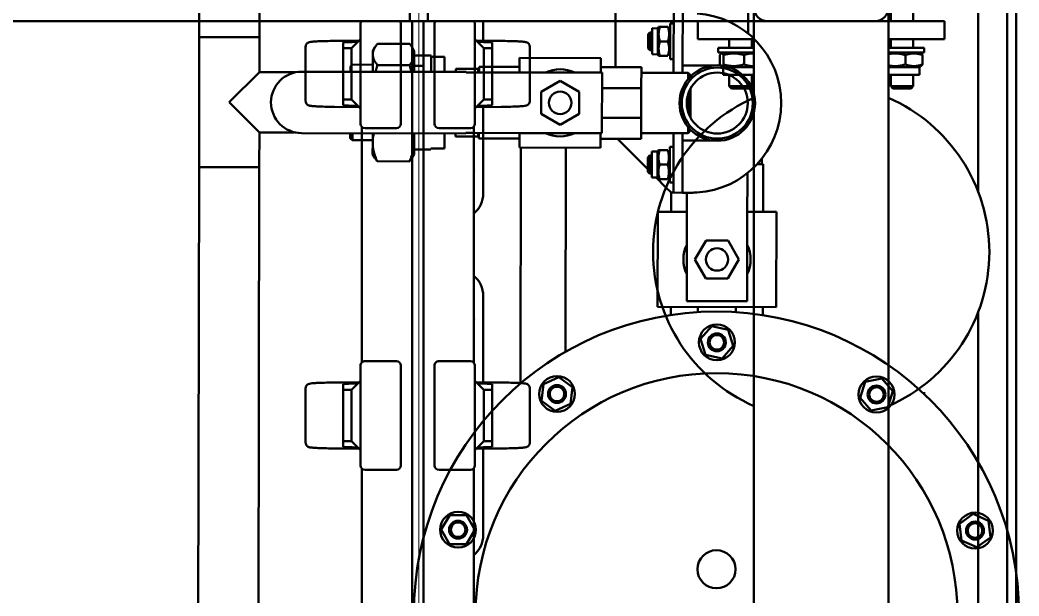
# Model space of a CAD drawing. Extents: x -3873 to 164127, y 7129 to 96529.
# Drawn here: x 51054.2 to 51499.9, y 61585.5 to 61842.5 of the extents above; entities that cross this region are included whole.
import ezdxf

# ---------------------------------------------------------------- set-up
doc = ezdxf.new("R2010")
doc.units = 0
doc.layers.get('0').update_dxf_attribs({"linetype": 'CONTINUOUS'})
doc.layers.add('LAYOUT Kromeka', color=1, linetype='CONTINUOUS', lineweight=5)
doc.layers.add('Visible (ISO)', color=7, linetype='CONTINUOUS', lineweight=50)

# ---------------------------------------------------------------- blocks, each defined once
blk = doc.blocks.new('KD43-180-CCW Feet Cutter & Unloader')
at = {"color": 3}
blk.add_lwpolyline([(815.3, 34.25), (815.3, 840, -1), (1495.8, 840), (1495.8, 34.25)], format="xyb", dxfattribs=at)
at = {"layer": 'Visible (ISO)', "color": 1}
for p, q in [((548.8, 1534.8), (548.8, 145.2)), ((552.8, 1527.39), (552.8, 152.61)), ((605.8, 1395.75), (605.8, 284.25)), ((565.8, 1265.82), (565.8, 414.18)), ((665.8, 810), (665.8, 284.25)), ((813.3, 810), (813.3, 304.25)), ((818.3, 304.25), (818.3, 810)), ((790.8, 483.77), (790.8, 589.03)), ((840.8, 589.03), (840.8, 483.77)), ((786.57, 513.51), (786.57, 474.96)), ((813.25, 514.25), (813.3, 514.25)), ((813.25, 494.25), (813.25, 514.25)), ((818.3, 514.25), (818.35, 514.25)), ((818.35, 514.25), (818.35, 494.25)), ((790.8, 503.71), (790.57, 503.48)), ((790.8, 503), (790.52, 503.29)), ((813.3, 494.25), (813.25, 494.25)), ((818.35, 494.25), (818.3, 494.25)), ((790.3, 437.95), (790.3, 482.45)), ((792.3, 484.45), (806.3, 484.45)), ((808.3, 482.45), (808.3, 437.95)), ((823.3, 437.95), (823.3, 482.45)), ((825.3, 484.45), (839.3, 484.45)), ((841.3, 482.45), (841.3, 437.95)), ((778.63, 474.9), (789.58, 474.98)), ((782.55, 474.17), (782.55, 472.69)), ((782.55, 447.71), (782.55, 472.69)), ((786.3, 471.7), (790.3, 475.7)), ((789.06, 474.46), (786.51, 474.42)), ((845.3, 471.7), (841.3, 475.7)), ((842.02, 474.98), (852.97, 474.9)), ((845.09, 474.42), (842.54, 474.46)), ((849.05, 472.69), (849.05, 474.17)), ((849.05, 472.69), (849.05, 447.71)), ((765.8, 472.34), (765.8, 448.06)), ((786.3, 471.7), (782.55, 471.7)), ((786.3, 448.7), (786.3, 471.7)), ((849.05, 471.7), (845.3, 471.7)), ((845.3, 471.7), (845.3, 448.7)), ((865.8, 448.06), (865.8, 472.34)), ((786.3, 448.7), (782.55, 448.7)), ((782.55, 447.71), (782.55, 446.23)), ((786.3, 448.7), (790.3, 444.7)), ((786.51, 445.98), (789.06, 445.94)), ((845.3, 448.7), (841.3, 444.7)), ((842.54, 445.94), (845.09, 445.98)), ((849.05, 448.7), (845.3, 448.7)), ((849.05, 446.23), (849.05, 447.71)), ((789.58, 445.42), (778.63, 445.5)), ((786.57, 445.44), (786.57, 406.89)), ((852.97, 445.5), (842.02, 445.42)), ((790.8, 331.37), (790.8, 436.63)), ((792.3, 435.95), (806.3, 435.95)), ((825.3, 435.95), (839.3, 435.95)), ((840.8, 436.63), (840.8, 331.37)), ((790.8, 417.4), (790.52, 417.11)), ((790.8, 416.69), (790.57, 416.92)), ((786.57, 361.11), (786.57, 322.56)), ((565.8, 360.32), (565.8, 164.64)), ((790.8, 350.6), (790.52, 350.89)), ((790.8, 351.31), (790.57, 351.08)), ((790.3, 285.55), (790.3, 330.05)), ((792.3, 332.05), (806.3, 332.05)), ((808.3, 330.05), (808.3, 285.55)), ((823.3, 285.55), (823.3, 330.05)), ((825.3, 332.05), (839.3, 332.05)), ((841.3, 330.05), (841.3, 285.55)), ((778.63, 322.5), (789.58, 322.58)), ((782.55, 321.77), (782.55, 320.29)), ((786.3, 319.3), (790.3, 323.3)), ((789.06, 322.06), (786.51, 322.02)), ((845.3, 319.3), (841.3, 323.3)), ((842.02, 322.58), (852.97, 322.5)), ((845.09, 322.02), (842.54, 322.06)), ((849.05, 320.29), (849.05, 321.77)), ((765.8, 319.94), (765.8, 295.66)), ((782.55, 295.31), (782.55, 320.29)), ((786.3, 319.3), (782.55, 319.3)), ((786.3, 296.3), (786.3, 319.3)), ((849.05, 319.3), (845.3, 319.3)), ((845.3, 319.3), (845.3, 296.3)), ((849.05, 320.29), (849.05, 295.31)), ((865.8, 295.66), (865.8, 319.94)), ((595.72, 314.25), (594.8, 313.33)), ((604.8, 313.33), (594.8, 313.33)), ((594.8, 308.25), (594.8, 313.33)), ((595.72, 314.25), (603.88, 314.25)), ((603.88, 314.25), (604.8, 313.33)), ((604.8, 308.25), (604.8, 313.33)), ((667.72, 314.25), (666.8, 313.33)), ((676.8, 313.33), (666.8, 313.33)), ((666.8, 308.25), (666.8, 313.33)), ((667.72, 314.25), (675.88, 314.25)), ((675.88, 314.25), (676.8, 313.33)), ((676.8, 308.25), (676.8, 313.33)), ((813.25, 314.25), (813.3, 314.25)), ((813.25, 294.25), (813.25, 314.25)), ((818.3, 314.25), (818.35, 314.25)), ((818.35, 314.25), (818.35, 294.25)), ((592, 308.25), (605.8, 308.25)), ((592, 304.75), (592, 308.25)), ((665.8, 308.25), (679.6, 308.25)), ((679.6, 304.75), (679.6, 308.25)), ((590.63, 299.41), (590.63, 303.59)), ((592, 304.75), (591.19, 304.28)), ((592, 304.75), (605.8, 304.75)), ((598.24, 299.41), (598.24, 303.59)), ((665.8, 304.75), (679.6, 304.75)), ((670.24, 299.41), (670.24, 303.59)), ((679.41, 299.41), (679.41, 303.59)), ((679.6, 304.75), (680.41, 304.28)), ((680.97, 299.41), (680.97, 303.59)), ((813.3, 304.25), (813.3, 284.25)), ((818.3, 304.25), (813.3, 304.25)), ((818.3, 284.25), (818.3, 304.25)), ((592, 298.25), (591.19, 298.72)), ((679.6, 298.25), (680.41, 298.72)), ((605.8, 298.25), (589.8, 298.25)), ((589.8, 298.25), (589.8, 296.25)), ((605.8, 296.25), (589.8, 296.25)), ((594.8, 292.25), (594.8, 296.25)), ((604.8, 292.25), (604.8, 296.25)), ((681.8, 298.25), (665.8, 298.25)), ((681.8, 296.25), (665.8, 296.25)), ((666.8, 292.25), (666.8, 296.25)), ((676.8, 292.25), (676.8, 296.25)), ((681.8, 298.25), (681.8, 296.25)), ((786.3, 296.3), (782.55, 296.3)), ((782.55, 295.31), (782.55, 293.83)), ((786.3, 296.3), (790.3, 292.3)), ((813.3, 294.25), (813.25, 294.25)), ((818.35, 294.25), (818.3, 294.25)), ((845.3, 296.3), (841.3, 292.3)), ((849.05, 296.3), (845.3, 296.3)), ((849.05, 293.83), (849.05, 295.31)), ((580.8, 292.25), (584.8, 292.25)), ((580.8, 292.25), (580.8, 284.25)), ((605.8, 292.25), (584.8, 292.25)), ((686.8, 292.25), (665.8, 292.25)), ((686.8, 292.25), (690.8, 292.25)), ((690.8, 284.25), (690.8, 292.25)), ((789.58, 293.02), (778.63, 293.1)), ((786.51, 293.58), (789.06, 293.54)), ((786.57, 293.04), (786.57, 284.25)), ((852.97, 293.1), (842.02, 293.02)), ((842.54, 293.54), (845.09, 293.58)), ((584.8, 284.25), (580.8, 284.25)), ((605.8, 284.25), (584.8, 284.25)), ((594.8, 241.9), (594.8, 284.25)), ((604.8, 241.9), (604.8, 284.25)), ((611.8, 284.25), (605.8, 284.25)), ((605.8, 284.25), (605.8, 278.25)), ((611.8, 284.25), (659.8, 284.25)), ((611.8, 284.25), (659.8, 284.25)), ((665.8, 284.25), (659.8, 284.25)), ((665.8, 278.25), (665.8, 284.25)), ((811.3, 284.25), (665.8, 284.25)), ((811.3, 278.25), (811.3, 284.25)), ((819.3, 284.25), (811.3, 284.25)), ((1492.3, 284.25), (819.3, 284.25)), ((819.3, 284.25), (819.3, 278.25))]:
    blk.add_line(p, q, dxfattribs=at)
for centre, radius, start, end in [((798.22, 513.51), 11.66, 129.5604, 180), ((792.3, 482.45), 2, 90, 180), ((806.3, 482.45), 2, 0, 90), ((825.3, 482.45), 2, 90, 180), ((839.3, 482.45), 2, 0, 90), ((635.8, 387.25), 75, 113.5782, 246.4218), ((635.8, 387.25), 75, 293.5782, 66.4218), ((792.3, 437.95), 2, 180, 270), ((806.3, 437.95), 2, 270, 0), ((825.3, 437.95), 2, 180, 270), ((839.3, 437.95), 2, 270, 0), ((798.22, 406.89), 11.66, 180, 230.4396), ((798.22, 361.11), 11.66, 129.5604, 180), ((792.3, 330.05), 2, 90, 180), ((806.3, 330.05), 2, 0, 90), ((825.3, 330.05), 2, 90, 180), ((839.3, 330.05), 2, 0, 90), ((792.3, 285.55), 2, 180, 220.5416), ((806.3, 285.55), 2, 319.4584, 0), ((825.3, 285.55), 2, 180, 220.5416), ((839.3, 285.55), 2, 319.4584, 0), ((611.8, 278.25), 6, 90, 180), ((659.8, 278.25), 6, 0, 90)]:
    blk.add_arc(centre, radius, start, end, dxfattribs=at)
for centre, major_axis, start_param, end_param in [((788.55, 474.17), (-6, 0), 5.058743, 6.283185), ((843.05, 474.17), (-6, 0), 3.141593, 4.366035), ((788.55, 446.23), (6, 0), 3.141593, 4.366035), ((843.05, 446.23), (6, 0), 5.058743, 6.283185), ((788.55, 321.77), (-6, 0), 5.058743, 6.283185), ((843.05, 321.77), (-6, 0), 3.141593, 4.366035), ((788.55, 293.83), (6, 0), 3.141593, 4.366035), ((843.05, 293.83), (6, 0), 5.058743, 6.283185)]:
    blk.add_ellipse(centre, major_axis=major_axis, ratio=0.043247, start_param=start_param, end_param=end_param, dxfattribs=at)
for points in [[(813.25, 500.53), (813.27, 500.54), (813.28, 500.55), (813.3, 500.56)], [(818.35, 500.53), (818.33, 500.54), (818.32, 500.55), (818.3, 500.56)]]:
    blk.add_open_spline(points, degree=3, dxfattribs=at)
for points, knots in [([(765.8, 472.34), (765.8, 472.57), (765.84, 472.79), (765.97, 473.19), (766.07, 473.37), (766.28, 473.68), (766.4, 473.79), (766.64, 474), (766.75, 474.07), (766.96, 474.19), (767.06, 474.23), (767.29, 474.32), (767.4, 474.35), (767.9, 474.48), (768.23, 474.51), (769.24, 474.61), (769.91, 474.66), (771.51, 474.74), (772.43, 474.78), (774.47, 474.84), (775.58, 474.86), (777.36, 474.89), (777.99, 474.89), (778.63, 474.9)], [-1.570796, -1.570796, -1.570796, -1.570796, -1.556434, -1.556434, -1.540645, -1.540645, -1.520855, -1.520855, -1.495806, -1.495806, -1.462189, -1.462189, -1.400907, -1.400907, -1.157078, -1.157078, -0.876231, -0.876231, -0.595385, -0.595385, -0.314539, -0.314539, -0.166564, -0.166564, -0.166564, -0.166564]), ([(852.97, 474.9), (854.18, 474.89), (855.36, 474.87), (857.57, 474.83), (858.61, 474.8), (860.45, 474.73), (861.26, 474.68), (862.62, 474.59), (863.15, 474.54), (863.81, 474.44), (863.99, 474.42), (864.37, 474.3), (864.5, 474.26), (864.83, 474.08), (864.99, 473.99), (865.33, 473.66), (865.48, 473.47), (865.7, 473), (865.77, 472.75), (865.8, 472.44), (865.8, 472.39), (865.8, 472.34)], [0.166564, 0.166564, 0.166564, 0.166564, 0.447411, 0.447411, 0.728257, 0.728257, 1.009104, 1.009104, 1.28995, 1.28995, 1.430373, 1.430373, 1.491026, 1.491026, 1.527158, 1.527158, 1.550616, 1.550616, 1.567689, 1.567689, 1.570796, 1.570796, 1.570796, 1.570796]), ([(778.63, 445.5), (777.42, 445.51), (776.24, 445.53), (774.03, 445.57), (772.99, 445.6), (771.15, 445.67), (770.34, 445.72), (768.98, 445.81), (768.45, 445.86), (767.79, 445.96), (767.61, 445.98), (767.23, 446.1), (767.1, 446.14), (766.76, 446.32), (766.61, 446.41), (766.27, 446.74), (766.12, 446.93), (765.9, 447.4), (765.82, 447.65), (765.8, 447.96), (765.8, 448.01), (765.8, 448.06)], [0.166564, 0.166564, 0.166564, 0.166564, 0.447411, 0.447411, 0.728257, 0.728257, 1.009104, 1.009104, 1.28995, 1.28995, 1.430373, 1.430373, 1.491026, 1.491026, 1.527158, 1.527158, 1.550616, 1.550616, 1.567689, 1.567689, 1.570796, 1.570796, 1.570796, 1.570796]), ([(865.8, 448.06), (865.8, 447.83), (865.76, 447.61), (865.63, 447.21), (865.53, 447.03), (865.31, 446.72), (865.19, 446.61), (864.96, 446.4), (864.85, 446.33), (864.64, 446.21), (864.54, 446.17), (864.31, 446.08), (864.2, 446.05), (863.7, 445.92), (863.37, 445.89), (862.36, 445.79), (861.69, 445.74), (860.09, 445.66), (859.17, 445.62), (857.13, 445.56), (856.02, 445.54), (854.23, 445.51), (853.61, 445.51), (852.97, 445.5)], [-1.570796, -1.570796, -1.570796, -1.570796, -1.556434, -1.556434, -1.540645, -1.540645, -1.520855, -1.520855, -1.495806, -1.495806, -1.462189, -1.462189, -1.400907, -1.400907, -1.157078, -1.157078, -0.876231, -0.876231, -0.595385, -0.595385, -0.314539, -0.314539, -0.166564, -0.166564, -0.166564, -0.166564]), ([(765.8, 319.94), (765.8, 320.17), (765.84, 320.39), (765.97, 320.79), (766.07, 320.97), (766.28, 321.28), (766.4, 321.39), (766.64, 321.6), (766.75, 321.67), (766.96, 321.79), (767.06, 321.83), (767.29, 321.92), (767.4, 321.95), (767.9, 322.08), (768.23, 322.11), (769.24, 322.21), (769.91, 322.26), (771.51, 322.34), (772.43, 322.38), (774.47, 322.44), (775.58, 322.46), (777.36, 322.49), (777.99, 322.49), (778.63, 322.5)], [-1.570796, -1.570796, -1.570796, -1.570796, -1.556434, -1.556434, -1.540645, -1.540645, -1.520855, -1.520855, -1.495806, -1.495806, -1.462189, -1.462189, -1.400907, -1.400907, -1.157078, -1.157078, -0.876231, -0.876231, -0.595385, -0.595385, -0.314539, -0.314539, -0.166564, -0.166564, -0.166564, -0.166564]), ([(852.97, 322.5), (854.18, 322.49), (855.36, 322.47), (857.57, 322.43), (858.61, 322.4), (860.45, 322.33), (861.26, 322.28), (862.62, 322.19), (863.15, 322.14), (863.81, 322.04), (863.99, 322.02), (864.37, 321.9), (864.5, 321.86), (864.83, 321.68), (864.99, 321.59), (865.33, 321.26), (865.48, 321.07), (865.7, 320.6), (865.77, 320.35), (865.8, 320.04), (865.8, 319.99), (865.8, 319.94)], [0.166564, 0.166564, 0.166564, 0.166564, 0.447411, 0.447411, 0.728257, 0.728257, 1.009104, 1.009104, 1.28995, 1.28995, 1.430373, 1.430373, 1.491026, 1.491026, 1.527158, 1.527158, 1.550616, 1.550616, 1.567689, 1.567689, 1.570796, 1.570796, 1.570796, 1.570796]), ([(778.63, 293.1), (777.42, 293.11), (776.24, 293.13), (774.03, 293.17), (772.99, 293.2), (771.15, 293.27), (770.34, 293.32), (768.98, 293.41), (768.45, 293.46), (767.79, 293.56), (767.61, 293.58), (767.23, 293.7), (767.1, 293.74), (766.76, 293.92), (766.61, 294.01), (766.27, 294.34), (766.12, 294.53), (765.9, 295), (765.82, 295.25), (765.8, 295.56), (765.8, 295.61), (765.8, 295.66)], [0.166564, 0.166564, 0.166564, 0.166564, 0.447411, 0.447411, 0.728257, 0.728257, 1.009104, 1.009104, 1.28995, 1.28995, 1.430373, 1.430373, 1.491026, 1.491026, 1.527158, 1.527158, 1.550616, 1.550616, 1.567689, 1.567689, 1.570796, 1.570796, 1.570796, 1.570796]), ([(865.8, 295.66), (865.8, 295.43), (865.76, 295.21), (865.63, 294.81), (865.53, 294.63), (865.31, 294.32), (865.19, 294.21), (864.96, 294), (864.85, 293.93), (864.64, 293.81), (864.54, 293.77), (864.31, 293.68), (864.2, 293.65), (863.7, 293.52), (863.37, 293.49), (862.36, 293.39), (861.69, 293.34), (860.09, 293.26), (859.17, 293.22), (857.13, 293.16), (856.02, 293.14), (854.23, 293.11), (853.61, 293.11), (852.97, 293.1)], [-1.570796, -1.570796, -1.570796, -1.570796, -1.556434, -1.556434, -1.540645, -1.540645, -1.520855, -1.520855, -1.495806, -1.495806, -1.462189, -1.462189, -1.400907, -1.400907, -1.157078, -1.157078, -0.876231, -0.876231, -0.595385, -0.595385, -0.314539, -0.314539, -0.166564, -0.166564, -0.166564, -0.166564])]:
    blk.add_open_spline(points, degree=3, knots=knots, dxfattribs=at)
for points, weights in [([(598.24, 303.59), (594.43, 305), (590.63, 303.59)], [1, 1.15470053838, 1]), ([(590.63, 303.59), (590.93, 304.13), (591.19, 304.28)], [1, 1.05427660358, 1.07046737078]), ([(605.8, 304.01), (602.17, 304.8), (598.24, 303.59)], [1.04204300244, 1.12960949409, 1]), ([(670.24, 303.59), (667.87, 304.47), (665.8, 304.32)], [1, 1.09121352758, 1.07486559867]), ([(679.41, 303.59), (674.83, 305), (670.24, 303.59)], [1, 1.15470053838, 1]), ([(680.97, 303.59), (680.19, 305), (679.41, 303.59)], [1, 1.15470053838, 1]), ([(590.63, 299.41), (594.43, 298), (598.24, 299.41)], [1, 1.15470053838, 1]), ([(591.19, 298.72), (590.93, 298.87), (590.63, 299.41)], [1.07046737078, 1.05427660358, 1]), ([(598.24, 299.41), (602.17, 298.2), (605.8, 298.99)], [1, 1.12960949409, 1.04204300244]), ([(665.8, 298.68), (667.87, 298.53), (670.24, 299.41)], [1.07486559867, 1.09121352758, 1]), ([(670.24, 299.41), (674.83, 298), (679.41, 299.41)], [1, 1.15470053838, 1]), ([(679.41, 299.41), (680.19, 298), (680.97, 299.41)], [1, 1.15470053838, 1])]:
    blk.add_rational_spline(points, weights, degree=2, dxfattribs=at)
blk = doc.blocks.new('FP01_Feet_Scalder')
at = {"layer": 'Visible (ISO)', "color": 0}
for p, q in [((3032.85, -229.4), (2641.99, -229.4)), ((3032.85, -229.4), (3032.85, -256.3)), ((3032.85, -256.3), (3032.85, -229.4)), ((3032.85, -229.4), (3090.85, -229.4)), ((3090.85, -256.3), (3090.85, -229.4)), ((3244.35, -229.4), (3090.85, -229.4)), ((3090.85, -256.3), (3090.85, -229.4)), ((3048.4, -256.3), (3061.85, -242.85)), ((3061.85, -242.85), (3075.3, -256.3)), ((3032.85, -256.3), (2641.99, -256.3)), ((3032.85, -256.3), (3048.4, -256.3)), ((3048.4, -256.3), (3048.4, -271.85)), ((3075.3, -256.3), (3075.3, -271.85)), ((3075.3, -256.3), (3090.85, -256.3)), ((3244.35, -256.3), (3090.85, -256.3)), ((3048.4, -271.85), (3048.55, -271.85)), ((3075.15, -271.85), (3075.3, -271.85)), ((3048.15, -275.15), (3048.15, -348.46)), ((3075.55, -348.46), (3075.55, -275.15)), ((3044.98, -306.85), (3044.98, -297.85)), ((3048.15, -297.85), (3044.98, -297.85)), ((3045.85, -296.85), (3045.78, -296.92)), ((3048.15, -296.85), (3045.85, -296.85)), ((3077.85, -296.85), (3075.55, -296.85)), ((3077.85, -296.85), (3077.85, -296.85)), ((3077.85, -296.85), (3077.92, -296.92)), ((3078.72, -306.85), (3078.72, -297.85)), ((3038.85, -306.85), (3037.21, -307.79)), ((3038.85, -306.85), (3043.96, -306.85)), ((3043.96, -306.85), (3048.15, -306.85)), ((3075.55, -306.85), (3083.32, -306.85)), ((3083.32, -306.85), (3084.85, -306.85)), ((3084.85, -306.85), (3086.49, -307.79)), ((3035.62, -308.9), (3035.62, -323.29)), ((3078.55, -308.9), (3078.55, -323.29)), ((3088.08, -308.9), (3088.08, -323.29)), ((3038.85, -325.35), (3037.21, -324.4)), ((3043.96, -325.35), (3038.85, -325.35)), ((3040.9, -332.85), (3040.9, -325.35)), ((3048.15, -325.35), (3043.96, -325.35)), ((3083.32, -325.35), (3075.55, -325.35)), ((3082.81, -332.85), (3082.81, -325.35)), ((3084.85, -325.35), (3083.32, -325.35)), ((3084.85, -325.35), (3086.49, -324.4)), ((3040.9, -332.85), (3041.38, -332.85)), ((3041.38, -338.85), (3041.38, -332.85)), ((3075.55, -332.85), (3082.81, -332.85)), ((3082.32, -338.85), (3082.32, -332.85)), ((2864.82, -341.48), (2871.32, -337.72)), ((2871.32, -337.72), (2877.82, -341.48)), ((2864.82, -348.98), (2864.82, -341.48)), ((2877.82, -341.48), (2877.82, -348.98)), ((3041.38, -338.85), (3048.15, -338.85)), ((3075.55, -338.85), (3082.32, -338.85)), ((3046.78, -343.85), (3046.78, -353.85)), ((3046.78, -343.85), (3048.15, -343.85)), ((3075.55, -343.85), (3076.92, -343.85)), ((3076.92, -343.85), (3076.92, -353.85)), ((2871.32, -352.74), (2864.82, -348.98)), ((2877.82, -348.98), (2871.32, -352.74)), ((3048.35, -348.46), (3048.15, -348.46)), ((3048.35, -351.29), (3048.35, -348.46)), ((3048.35, -351.29), (3048.35, -372.95)), ((3075.35, -348.46), (3075.55, -348.46)), ((3075.35, -348.46), (3075.35, -351.29)), ((3075.35, -372.95), (3075.35, -351.29)), ((3045.85, -354.25), (3045.85, -372.35)), ((3045.85, -354.25), (3048.35, -354.25)), ((3048.35, -353.85), (3046.78, -353.85)), ((3076.92, -353.85), (3075.35, -353.85)), ((3075.35, -354.25), (3077.85, -354.25)), ((3077.85, -354.25), (3077.85, -372.35)), ((3041.85, -373), (2936.62, -373)), ((3048.35, -372.35), (3041.85, -372.35)), ((3041.85, -372.35), (3041.85, -408.55)), ((3048.35, -372.95), (3048.35, -375.77)), ((3081.85, -372.35), (3075.35, -372.35)), ((3075.35, -375.77), (3075.35, -372.95)), ((3081.85, -372.35), (3081.85, -408.55)), ((3048.35, -375.77), (3048.35, -405.12)), ((3075.35, -405.12), (3075.35, -375.77)), ((2924.48, -388.49), (2928.89, -382.42)), ((2928.89, -382.42), (2936.35, -383.2)), ((2936.35, -383.2), (2939.41, -390.06)), ((3052.04, -390.45), (3056.94, -381.95)), ((3056.94, -381.95), (3066.76, -381.95)), ((3066.76, -381.95), (3071.66, -390.45)), ((2927.53, -395.35), (2924.48, -388.49)), ((2939.41, -390.06), (2935, -396.13)), ((3056.94, -398.95), (3052.04, -390.45)), ((3071.66, -390.45), (3066.76, -398.95)), ((2935, -396.13), (2927.53, -395.35)), ((3041.85, -393), (2950.74, -393)), ((3066.76, -398.95), (3056.94, -398.95)), ((3048.35, -409.12), (3048.35, -405.12)), ((3075.35, -405.12), (3075.35, -409.12)), ((3048.35, -408.55), (3041.85, -408.55)), ((3045.85, -426.65), (3045.85, -408.55)), ((3048.35, -409.12), (3075.35, -409.12)), ((3055.22, -426.65), (3055.22, -409.12)), ((3068.48, -426.65), (3068.48, -409.12)), ((3081.85, -408.55), (3075.35, -408.55)), ((3077.85, -426.65), (3077.85, -408.55)), ((3032.25, -429.65), (3045.85, -416.05)), ((3266.35, -415.05), (3077.85, -415.05)), ((3045.85, -426.65), (3055.22, -426.65)), ((3048.4, -447.55), (3048.4, -426.65)), ((3055.22, -426.65), (3068.48, -426.65)), ((3068.48, -426.65), (3077.85, -426.65)), ((3075.3, -447.55), (3075.3, -426.65)), ((3040.15, -431.45), (3028.55, -431.45)), ((3028.55, -433.95), (3028.55, -431.45)), ((3031.12, -429.65), (3030.35, -430.41)), ((3030.35, -430.41), (3038.35, -430.41)), ((3030.35, -431.45), (3030.35, -430.41)), ((3037.58, -429.65), (3031.12, -429.65)), ((3037.58, -429.65), (3038.35, -430.41)), ((3038.35, -431.45), (3038.35, -430.41)), ((3040.15, -433.95), (3040.15, -431.45)), ((3095.15, -431.45), (3083.55, -431.45)), ((3083.55, -433.95), (3083.55, -431.45)), ((3086.12, -429.65), (3085.35, -430.41)), ((3085.35, -430.41), (3093.35, -430.41)), ((3085.35, -431.45), (3085.35, -430.41)), ((3092.58, -429.65), (3086.12, -429.65)), ((3092.58, -429.65), (3093.35, -430.41)), ((3093.35, -431.45), (3093.35, -430.41)), ((3095.15, -433.95), (3095.15, -431.45)), ((2970.85, -487.05), (2970.85, -434.05)), ((3013.35, -434.05), (2970.85, -434.05)), ((3013.35, -447.05), (3013.35, -434.05)), ((3024.35, -437.55), (3028.55, -433.35)), ((3028.55, -433.95), (3027.85, -434.35)), ((3027.85, -434.35), (3027.85, -434.93)), ((3027.85, -438.46), (3027.85, -434.93)), ((3040.15, -433.95), (3028.55, -433.95)), ((3034.35, -438.46), (3034.35, -434.93)), ((3040.15, -433.95), (3040.85, -434.35)), ((3040.85, -434.93), (3040.85, -434.35)), ((3040.85, -438.46), (3040.85, -434.93)), ((3083.55, -433.95), (3082.85, -434.35)), ((3082.85, -434.35), (3082.85, -434.93)), ((3082.85, -438.46), (3082.85, -434.93)), ((3095.15, -433.95), (3083.55, -433.95)), ((3089.35, -438.46), (3089.35, -434.93)), ((3095.15, -433.95), (3095.85, -434.35)), ((3095.85, -434.93), (3095.85, -434.35)), ((3095.85, -438.46), (3095.85, -434.93)), ((2967.28, -440.05), (2970.85, -440.05)), ((3021.85, -440.05), (3013.35, -440.05)), ((3021.85, -440.05), (3024.35, -437.55)), ((3021.85, -440.05), (3021.85, -441.05)), ((3021.85, -441.05), (3021.85, -445.05)), ((3048.4, -441.05), (3021.85, -441.05)), ((3042.35, -439.45), (3026.35, -439.45)), ((3026.35, -441.05), (3026.35, -439.45)), ((3028.55, -439.45), (3027.85, -439.04)), ((3040.15, -439.45), (3040.85, -439.04)), ((3042.35, -441.05), (3042.35, -439.45)), ((3268.9, -441.05), (3075.3, -441.05)), ((3097.35, -439.45), (3081.35, -439.45)), ((3081.35, -441.05), (3081.35, -439.45)), ((3083.55, -439.45), (3082.85, -439.04)), ((3095.15, -439.45), (3095.85, -439.04)), ((3097.35, -441.05), (3097.35, -439.45)), ((3048.4, -445.05), (3021.85, -445.05)), ((3021.85, -445.05), (3021.85, -449.05)), ((3045.1, -451.55), (3045.1, -445.05)), ((3165.24, -445.05), (3075.3, -445.05)), ((3078.6, -445.05), (3078.6, -451.55)), ((2973.43, -447.05), (2973.43, -474.05)), ((2973.43, -447.05), (2977.43, -447.05)), ((3006.77, -447.05), (2977.43, -447.05)), ((3009.6, -447.05), (3006.77, -447.05)), ((3021.85, -447.05), (3009.6, -447.05)), ((3051.13, -447.55), (3048.4, -447.55)), ((3049.4, -448.55), (3048.4, -447.55)), ((3049.4, -448.55), (3050.02, -448.55)), ((3055.45, -448.55), (3068.25, -448.55)), ((3065.84, -447.55), (3057.86, -447.55)), ((3075.3, -447.55), (3072.57, -447.55)), ((3073.68, -448.55), (3074.3, -448.55)), ((3074.3, -448.55), (3075.3, -447.55)), ((2949.52, -455.52), (2956.66, -453.2)), ((2956.66, -453.2), (2962.24, -458.23)), ((2968.58, -452.05), (2970.85, -452.05)), ((2983.6, -455.64), (2992.1, -450.73)), ((2992.1, -450.73), (3000.6, -455.64)), ((3045.1, -451.55), (3045.1, -458.71)), ((3078.6, -458.71), (3078.6, -451.55)), ((2947.96, -462.86), (2949.52, -455.52)), ((2962.24, -458.23), (2960.68, -465.57)), ((2983.6, -465.45), (2983.6, -455.64)), ((3000.6, -455.64), (3000.6, -465.45)), ((2953.54, -467.89), (2947.96, -462.86)), ((2960.68, -465.57), (2953.54, -467.89)), ((2992.1, -470.36), (2983.6, -465.45)), ((3000.6, -465.45), (2992.1, -470.36)), ((2968.58, -469.04), (2970.85, -469.04)), ((2977.43, -474.05), (2973.43, -474.05)), ((2977.43, -474.05), (3006.77, -474.05)), ((3006.77, -474.05), (3009.6, -474.05)), ((3009.6, -474.05), (3030.63, -474.05)), ((3013.35, -487.05), (3013.35, -474.05)), ((3092.91, -474.25), (3134.4, -474.25)), ((2967.28, -481.05), (2970.85, -481.05)), ((3034.6, -481.05), (3013.35, -481.05)), ((3034.6, -478.33), (3034.6, -481.05)), ((3037.14, -480.5), (3034.6, -480.5)), ((3013.35, -487.05), (2970.85, -487.05)), ((2924.81, -529.49), (2930.38, -524.47)), ((2930.38, -524.47), (2937.52, -526.79)), ((2926.37, -536.84), (2924.81, -529.49)), ((2937.52, -526.79), (2939.08, -534.13)), ((2939.08, -534.13), (2933.5, -539.16)), ((2933.5, -539.16), (2926.37, -536.84)), ((2932.22, -553), (2933, -553)), ((2863.85, -576.65), (2866.91, -569.79)), ((2866.91, -569.79), (2874.37, -569)), ((2874.37, -569), (2878.78, -575.08)), ((2868.27, -582.72), (2863.85, -576.65)), ((2878.78, -575.08), (2875.73, -581.93)), ((2875.73, -581.93), (2868.27, -582.72))]:
    blk.add_line(p, q, dxfattribs=at)
for centre, radius in [((2833.85, -460.55), 135), ((2871.32, -345.23), 8), ((2871.32, -345.23), 4), ((2871.32, -345.23), 3.25), ((2833.85, -460.55), 107.5), ((2931.94, -389.28), 8), ((2931.94, -389.28), 4), ((2931.94, -389.28), 3.25), ((3061.85, -390.45), 5), ((3061.85, -460.55), 16.85), ((3061.85, -460.55), 15.85), ((3061.85, -460.55), 13.6), ((2853.85, -460.55), 8.5), ((2955.1, -460.55), 8), ((2955.1, -460.55), 4), ((2955.1, -460.55), 3.25), ((2992.1, -460.55), 5), ((2931.94, -531.81), 8), ((2931.94, -531.81), 4), ((2931.94, -531.81), 3.25), ((2871.32, -575.86), 8), ((2871.32, -575.86), 4), ((2871.32, -575.86), 3.25)]:
    blk.add_circle(centre, radius, dxfattribs=at)
for centre, radius, start, end in [((3061.85, -275.15), 13.7, 0, 180), ((3061.85, -390.45), 15, 154.1581, 205.8419), ((3061.85, -390.45), 15, 334.1581, 25.8419), ((2992.1, -460.55), 15, 64.1581, 115.8419), ((3061.85, -449.05), 40, 183.5833, 356.4167), ((2992.1, -460.55), 15, 244.1581, 295.8419)]:
    blk.add_arc(centre, radius, start, end, dxfattribs=at)
for points, weights in [([(3044.98, -297.85), (3045.39, -297.31), (3045.78, -296.92)], [1.31250000001, 1.33499239646, 1.35170298836]), ([(3078.72, -297.85), (3078.27, -297.26), (3077.85, -296.85)], [1.31250000001, 1.33713814429, 1.35483870968]), ([(3043.96, -306.85), (3040.09, -306.85), (3035.62, -308.9)], [1.7342389293, 1.7342389293, 1.60972617624]), ([(3048.15, -307.39), (3046.02, -306.85), (3043.96, -306.85)], [1.69936386166, 1.7342389293, 1.7342389293]), ([(3083.32, -306.85), (3081.1, -306.85), (3078.55, -308.9)], [1.7342389293, 1.7342389293, 1.60972617624]), ([(3088.08, -308.9), (3085.53, -306.85), (3083.32, -306.85)], [1.60972617624, 1.7342389293, 1.7342389293]), ([(3035.62, -308.9), (3036.44, -308.24), (3037.21, -307.79)], [1.60972617624, 1.647929649, 1.67441138807]), ([(3078.55, -308.9), (3077.01, -308.45), (3075.55, -308.1)], [1.60972617624, 1.63543049702, 1.6558284368]), ([(3035.62, -323.29), (3040.09, -325.35), (3043.96, -325.35)], [1.60972617617, 1.7342389293, 1.7342389293]), ([(3037.21, -324.4), (3036.44, -323.95), (3035.62, -323.29)], [1.67441138794, 1.64792964894, 1.60972617635]), ([(3043.96, -325.35), (3046.02, -325.35), (3048.15, -324.8)], [1.7342389293, 1.7342389293, 1.69936386166]), ([(3075.55, -324.09), (3077.01, -323.74), (3078.55, -323.29)], [1.6558284368, 1.63543049706, 1.60972617635]), ([(3078.55, -323.29), (3081.1, -325.35), (3083.32, -325.35)], [1.60972617617, 1.7342389293, 1.7342389293]), ([(3083.32, -325.35), (3085.53, -325.35), (3088.08, -323.29)], [1.7342389293, 1.7342389293, 1.60972617615]), ([(3027.85, -434.93), (3031.1, -433.85), (3034.35, -434.93)], [1, 1.15470053838, 1]), ([(3034.35, -434.93), (3037.6, -433.85), (3040.85, -434.93)], [1, 1.15470053838, 1]), ([(3082.85, -434.93), (3086.1, -433.85), (3089.35, -434.93)], [1, 1.15470053838, 1]), ([(3089.35, -434.93), (3092.6, -433.85), (3095.85, -434.93)], [1, 1.15470053838, 1]), ([(3034.35, -438.46), (3031.1, -439.54), (3027.85, -438.46)], [1, 1.15470053838, 1]), ([(3040.85, -438.46), (3037.6, -439.54), (3034.35, -438.46)], [1, 1.15470053838, 1]), ([(3089.35, -438.46), (3086.1, -439.54), (3082.85, -438.46)], [1, 1.15470053838, 1]), ([(3095.85, -438.46), (3092.6, -439.54), (3089.35, -438.46)], [1, 1.15470053838, 1])]:
    blk.add_rational_spline(points, weights, degree=2, dxfattribs=at)
blk.add_open_spline([(3021.93, -451.55), (3021.9, -451.11), (3021.88, -450.69), (3021.87, -450.27), (3021.86, -449.85), (3021.85, -449.45), (3021.85, -449.05)], degree=3, knots=[0, 0, 0, 0, 0.001275354, 0.001275354, 0.001275354, 0.002550709, 0.002550709, 0.002550709, 0.002550709], dxfattribs=at)

msp = doc.modelspace()

# ---------------------------------------------------------------- block references
at = {"layer": 'LAYOUT Kromeka', "color": 6, "ltscale": 20, "rotation": 180}
msp.add_blockref('KD43-180-CCW Feet Cutter & Unloader', (52047.45, 62126.3), dxfattribs=at)
at = {"layer": 'LAYOUT Kromeka', "rotation": 89.90410115215707}
msp.add_blockref('FP01_Feet_Scalder', (50899.6, 58744.4), dxfattribs=at)

doc.saveas('drawing.dxf')
